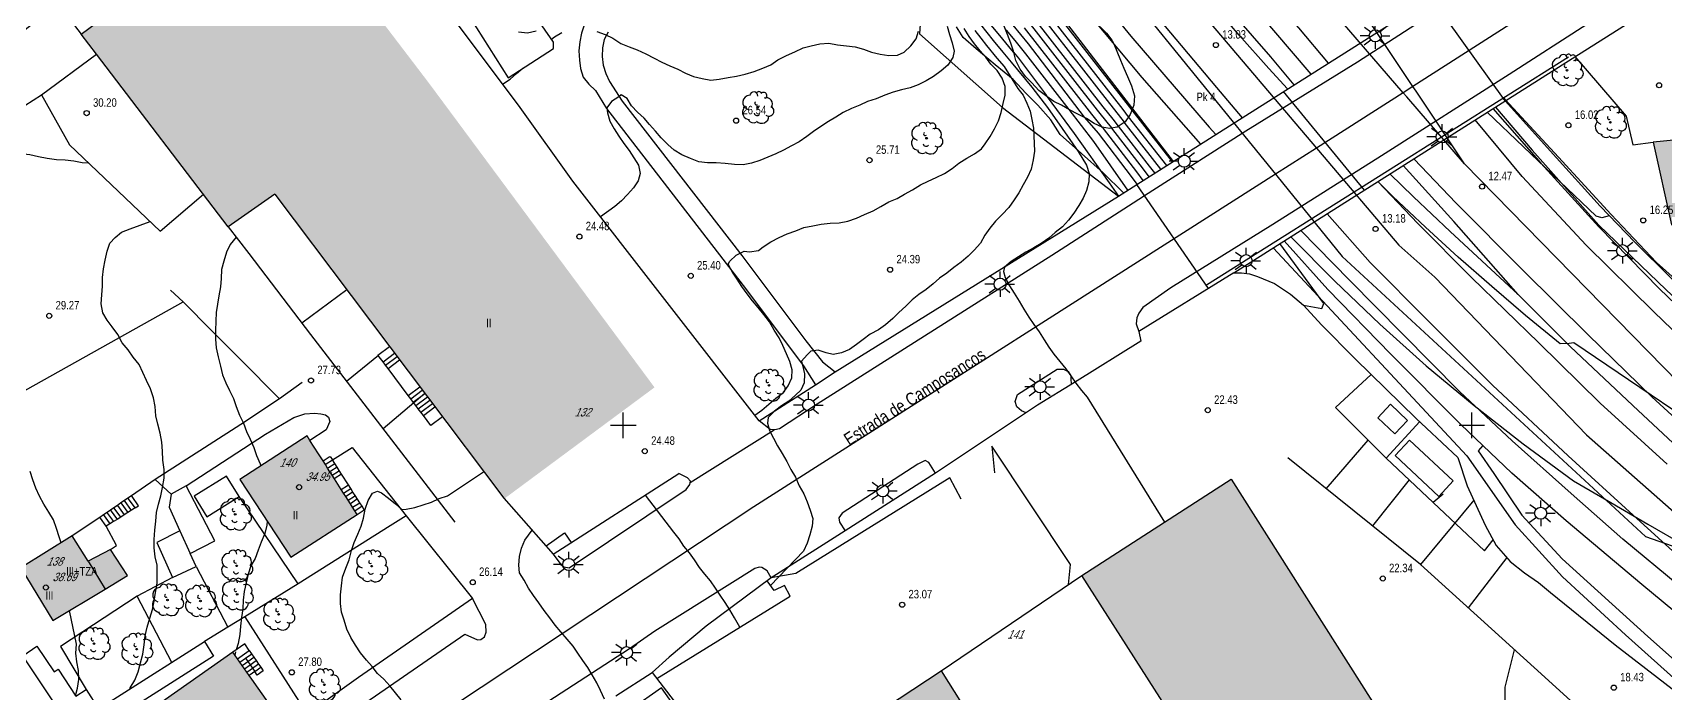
# Model space of a CAD drawing. Header units: millimetres. Extents: x 0 to 759000, y 0 to 594000.
# Drawn here: x 191837 to 384265, y 360390 to 438301 of the extents above; entities that cross this region are included whole.
import ezdxf

# ---------------------------------------------------------------- set-up
doc = ezdxf.new("R2010")
doc.units = ezdxf.units.MM
doc.header["$LTSCALE"] = 0.05
doc.layers.get('0').update_dxf_attribs({"color": 250})
doc.styles.get("Standard").update_dxf_attribs({"font": 'arial.ttf'})

# ---------------------------------------------------------------- blocks, each defined once
blk = doc.blocks.new('COTAP')
at = {"color": 0}
blk.add_circle((0, 0), 0.3, dxfattribs=at)
blk = doc.blocks.new('FAROLA')
at = {"color": 0}
for p, q in [((-0.71, 0), (-1.79, 0)), ((-1.26, 1.02), (-0.51, 0.49)), ((0, 0.71), (0, 1.51)), ((1.21, 0.98), (0.55, 0.45)), ((0.71, 0), (1.71, 0)), ((-1.3, -1.04), (-0.51, -0.48)), ((0, -0.71), (0, -1.51)), ((1.17, -1.04), (0.51, -0.49))]:
    blk.add_line(p, q, dxfattribs=at)
blk.add_circle((0, 0), 0.71, dxfattribs=at)
blk = doc.blocks.new('ARBOL')
at = {"color": 0}
blk.add_circle((0, 0), 0.0939, dxfattribs=at)
for centre, radius, start, end in [((-0.9, 0.61), 0.852, 92.28, 254.58), ((-0.45, 1.37), 0.48, 359.2878, 173.6078), ((-0.15, 0.51), 0.192, 119.14, 310.56), ((0.16, 1.55), 0.336, 23.1565, 160.4665), ((0.7, 1.41), 0.384, 301.578, 139.328), ((1.05, 0.46), 0.708, 319.8556, 114.7656), ((1.31, -0.4), 0.612, 235.5275, 62.0275), ((-0.89, -0.54), 0.888, 142.64, 266.54), ((-0.48, -1.08), 0.72, 213.78, 295.32), ((-0.06, -0.61), 0.336, 189.64, 323.88), ((0.48, -1), 0.852, 224.67, 0.24)]:
    blk.add_arc(centre, radius, start, end, dxfattribs=at)

msp = doc.modelspace()

# ---------------------------------------------------------------- hatches: boundary and pattern name
at = {"true_color": 0xf27172}
msp.add_hatch(color=11, dxfattribs=at).paths.add_polyline_path([(197611, 438039), (214882, 415410), (220385, 419265), (234282, 400765), (234879, 399970), (237264, 396814), (237612, 396350), (237862, 396019), (238163, 395624), (238452, 395219), (238802, 394765), (239252, 394170), (239946, 393245), (247391, 383319), (265131, 396469), (238528, 432372), (220951, 455439)])
at = {"true_color": 0xafafaf}
for points in [[(388072, 429130), (388472, 425920), (382812, 425380), (384992, 415620), (393792, 416670), (391092, 429540)], [(226062, 387790), (226332, 387370), (226602, 386950), (226862, 386530), (227132, 386110), (227402, 385690), (228212, 384430), (228472, 384010), (228742, 383590), (229012, 383170), (229282, 382750), (229552, 382330), (229822, 381910), (230082, 381490), (222272, 376450), (216252, 385590), (224182, 390740), (224522, 390210), (225522, 388640)], [(404922, 310140), (411652, 299560), (394722, 288830), (389892, 296650), (387002, 295020), (387712, 299250), (382182, 295700), (376632, 304480), (376392, 304840), (373812, 308750), (362412, 301370), (355202, 312240), (353432, 314910), (315512, 374300), (333092, 385640), (355202, 350800), (370802, 326230), (376832, 330100), (387982, 337250), (405472, 310490)], [(196502, 378970), (190432, 375190), (194202, 368970), (200392, 372690), (203032, 374280), (201022, 377360), (198362, 375970)], [(215432, 365240), (203522, 356870), (207732, 350890), (215142, 356100), (219642, 359260), (217662, 362080), (217362, 362500), (217082, 362890), (216812, 363280), (216532, 363680), (216262, 364070), (215982, 364460)], [(298912, 363060), (319682, 329980), (303162, 319860), (282452, 352190)]]:
    msp.add_hatch(color=253, dxfattribs=at).paths.add_polyline_path(points, flags=0)

# ---------------------------------------------------------------- linework, layer by layer
msp.add_line((220392, 419270), (247352, 383390))
at = {"flags": 128}
for points in [[(216489, 577000), (216572, 576760), (219962, 569320), (224942, 558820), (232062, 543810), (241402, 525350), (251172, 507820), (262072, 487720), (276842, 469050), (296712, 443250), (296362, 438170), (306162, 429480), (319822, 419030)], [(225167, 577000), (225272, 576760), (225962, 575170), (231872, 562510), (233762, 558820), (237402, 551720), (242852, 541310), (249022, 530900), (255842, 520030), (270962, 498860), (281852, 484180), (294262, 465840), (307482, 447500), (318292, 433460), (326272, 423120)], [(228065, 577000), (228172, 576760), (232422, 567180), (236412, 558820), (238682, 554060), (245892, 540380), (252272, 529940), (256332, 523590), (261672, 515510), (267312, 507340), (272952, 499490), (280372, 489020), (287512, 479060), (296612, 466700), (304682, 455610), (315292, 441700), (322582, 433010), (329482, 425160)], [(230686, 577000), (230792, 576760), (235142, 566810), (238912, 558820), (239502, 557550), (245522, 546400), (251252, 536500), (257252, 526570), (264192, 516260), (272842, 503360), (283452, 488400), (295122, 472250), (305512, 458060), (313562, 447340), (321272, 437880), (330482, 427170), (331272, 426300)], [(250685, 577000), (250782, 576760), (251472, 575060), (257452, 561360), (258632, 558820), (263012, 549400), (268562, 538070), (274372, 527540), (281062, 515340), (287902, 503790), (294732, 492930), (302222, 481570), (309982, 470670), (317622, 460130), (324842, 450780), (330952, 443220), (337742, 435440), (340492, 432150)], [(253503, 577000), (253602, 576760), (255902, 571150), (261142, 558820), (262622, 555340), (267532, 545430), (272262, 535920), (277332, 526510), (284462, 514060), (292022, 501320), (300022, 488750), (307722, 477690), (316582, 465250), (324422, 454910), (330802, 447040), (338092, 438540), (342492, 433420)], [(255735, 577000), (255842, 576760), (261062, 564990), (263902, 558820), (267022, 552020), (273102, 539370), (280122, 526230), (288282, 512510), (297022, 497990), (306822, 483100), (315772, 470470), (324732, 458540), (333672, 447260), (341012, 438880), (344512, 434700)], [(305672, 463930), (315112, 451540), (323842, 440740), (331362, 431840), (334392, 428270)], [(220262, 455020), (217472, 458680), (194822, 441690), (191292, 438910), (189102, 437180), (184102, 435750), (188932, 428450), (192892, 430960), (199372, 435770), (197572, 438110)], [(369852, 450780), (370122, 448910), (359052, 441980), (347982, 434820), (334812, 426680), (323872, 419680), (311962, 412010), (284312, 394480), (279872, 391570), (279292, 391460), (278762, 391520), (277472, 392510), (284102, 396790), (286422, 398290), (319822, 419030)], [(319822, 419030), (321962, 420390), (364782, 447560)], [(241892, 442440), (247882, 432980), (253212, 436440), (253232, 437180), (246882, 446350)], [(194822, 441690), (197572, 438110)], [(197572, 438110), (203152, 442270)], [(277472, 392510), (255502, 420770), (249282, 429460), (240372, 441380)], [(373272, 435260), (382552, 441100), (381892, 441870), (381062, 442340), (380082, 442330), (375002, 439280), (365862, 433360), (350822, 423770), (338012, 415690), (325972, 408190), (322672, 405890), (322212, 405230), (321982, 404690), (321902, 403960), (322192, 403070)], [(256862, 439290), (256522, 438240), (256322, 437210), (256222, 436140), (256302, 435070), (256392, 434060), (256722, 433060), (257382, 432210), (258172, 431460), (259472, 429370), (275572, 408480), (282682, 399020), (284102, 396790)], [(320402, 419400), (318022, 421780), (315452, 424050), (312942, 426300), (311842, 428010), (310302, 429750), (308892, 431170), (307402, 432770), (305292, 434500), (303042, 436380), (301512, 437720), (300722, 438980)], [(317672, 439000), (318382, 438220), (319012, 437430), (319262, 436990), (320042, 435060), (320452, 434100), (320892, 433110), (321352, 432010), (321692, 430840), (321632, 429740), (321202, 428630), (320582, 427800), (319652, 427170), (318752, 426980), (317872, 427140), (316952, 427590), (316042, 428190), (315032, 428670), (314042, 429180), (313092, 429730), (312192, 430190), (311352, 430780), (310412, 431470), (309592, 432380), (308872, 433130), (308222, 434010), (307712, 435030), (307422, 436100), (307122, 437060), (306742, 438100), (306342, 439080)], [(251162, 438460), (250172, 438240), (249102, 438350)], [(259672, 438340), (259182, 437510), (259002, 436490), (258972, 435470), (259072, 434450), (259392, 433480), (259812, 432520), (261302, 430210), (275432, 412030), (282982, 401940), (284922, 399490), (286422, 398290)], [(220392, 419270), (214882, 415410), (199372, 435770)], [(330202, 408550), (372852, 435450)], [(333422, 409980), (373272, 435260)], [(373612, 435470), (379652, 428440), (380422, 425090), (382812, 425380)], [(192892, 430960), (196172, 425070), (206862, 414900), (211962, 419240)], [(363952, 429340), (369592, 422890), (376442, 415400), (383582, 408100), (390392, 401550), (396922, 395770), (403062, 390230), (411832, 382730), (419782, 376430), (426632, 371150), (431622, 367620), (436192, 365250)], [(364242, 429530), (368552, 424430), (376422, 415580), (384372, 407970), (392542, 400320), (402442, 391900), (412752, 383510), (421752, 376380), (431782, 369130), (438032, 364700), (442972, 361090)], [(446442, 361530), (440022, 365980), (431282, 372330), (422622, 378430), (415612, 383750), (409372, 388830), (402962, 394190), (396502, 399620), (390202, 404960), (383232, 411190), (377892, 416870), (371692, 423620), (365372, 430420), (365212, 430640)], [(365392, 430260), (371432, 423520), (376572, 417840), (380652, 413590), (384912, 409390), (388412, 406010), (393912, 401260), (399402, 396440), (405512, 391280), (411782, 385940), (416902, 381750), (422932, 376980), (427872, 373090), (434242, 368650), (441802, 363480)], [(388072, 429130), (388472, 425920), (382812, 425380), (384992, 415620), (393792, 416670), (391092, 429540), (388072, 429130)], [(392542, 396120), (382922, 405390), (374952, 413250), (367392, 421340), (361832, 428000)], [(354632, 423430), (359622, 418200), (367472, 410280), (375132, 402720), (382692, 395370), (389762, 388870)], [(351802, 421640), (354592, 418950), (358922, 414840), (366932, 407420)], [(366932, 407420), (359352, 416050), (353352, 422620)], [(384492, 387410), (376592, 394620), (369352, 401720), (361422, 409420), (355102, 415800), (350382, 420740)], [(344412, 416950), (349492, 411180), (356332, 404260), (363912, 396740), (372812, 388410), (380492, 381410), (388902, 373730), (398172, 366080), (406502, 359300), (413212, 354160), (419402, 349590)], [(214882, 415410), (217302, 412240), (224572, 402700), (241602, 380570)], [(362757, 389634), (360172, 392100), (351892, 400380), (344482, 408020), (339342, 413740)], [(385892, 373060), (379242, 378590), (373152, 383950), (366222, 390160), (360002, 395970), (353272, 402790), (347052, 409110), (341302, 414980)], [(338042, 412910), (360852, 388400), (366552, 380260), (372142, 374120), (379582, 367290), (388642, 359140), (388642, 358160)], [(333422, 409980), (322192, 403070), (322442, 401910), (314612, 397060), (310272, 394370), (298252, 386360), (287582, 379560), (279522, 374400), (278892, 374000)], [(333422, 409980), (334302, 409980), (335272, 409840), (336182, 409550), (338182, 408710), (340092, 407470), (341602, 406160), (343742, 403830), (347712, 399820), (354912, 392810), (356102, 391680), (359812, 388200), (360922, 384880), (363042, 380240), (364332, 377830), (365992, 375940), (367682, 374620), (369322, 373460), (370732, 372290), (378332, 366130), (385592, 360530)], [(182282, 391290), (182382, 391350), (209572, 406560)], [(209572, 406560), (208072, 407920)], [(212952, 403150), (209572, 406560)], [(544252, 294400), (542692, 294900), (537822, 297060), (533622, 298960), (527052, 301660), (517492, 305540), (506972, 309920), (499022, 313410), (492292, 316730), (484272, 320610), (477982, 323740), (468582, 329100), (459572, 334360), (451712, 339160), (443752, 344340), (435992, 349550), (427182, 355630), (418012, 362270), (408042, 370270), (398492, 378110), (389822, 385570), (381052, 393740), (373072, 401260), (366932, 407420)], [(216282, 399780), (212952, 403150)], [(233132, 399490), (232532, 400280), (233892, 401300)], [(233132, 399490), (234492, 400510)], [(220912, 395110), (216282, 399780)], [(233432, 399090), (233132, 399490)], [(233432, 399090), (234792, 400110)], [(233722, 398690), (233432, 399090)], [(233722, 398690), (235082, 399710)], [(236102, 395530), (233722, 398690)], [(308922, 393470), (308392, 393720), (307842, 394170), (307652, 394810), (307892, 395650), (312602, 398600), (313322, 398610), (313892, 398360), (314192, 397820), (314202, 397460), (314242, 396830)], [(223602, 397040), (220912, 395110)], [(236102, 395530), (237462, 396550)], [(351372, 388130), (345372, 394080), (349592, 397990)], [(220912, 395110), (216372, 392080), (206262, 385600), (203482, 383690), (203072, 383410), (202662, 383130), (202242, 382840), (201832, 382560), (201422, 382280), (201012, 381990), (200602, 381710), (200192, 381430), (199772, 381140), (196502, 378970)], [(236402, 395130), (236102, 395530)], [(236402, 395130), (237762, 396150)], [(236702, 394730), (236402, 395130)], [(236702, 394730), (238062, 395760)], [(237002, 394340), (236702, 394730)], [(237002, 394340), (238362, 395360)], [(237292, 393940), (238652, 394960)], [(237592, 393550), (238952, 394570)], [(351882, 394480), (353892, 392570), (352402, 390990), (350382, 392890), (351882, 394480)], [(209912, 384860), (219262, 390940), (222602, 392910), (223912, 393360), (225042, 393430), (225802, 393360), (226332, 393230), (226712, 392940), (226852, 392460), (226412, 391460), (224522, 390210)], [(237292, 393940), (237002, 394340)], [(237592, 393550), (237292, 393940)], [(237892, 393150), (237592, 393550)], [(237892, 393150), (239252, 394170)], [(240142, 392980), (238782, 391960), (237892, 393150)], [(224522, 390210), (224182, 390740), (216252, 385590), (222272, 376450), (230082, 381490), (229822, 381910), (229552, 382330), (229282, 382750), (229012, 383170), (228742, 383590), (228472, 384010), (228212, 384430), (227402, 385690), (227132, 386110), (226862, 386530), (226602, 386950), (226332, 387370), (226062, 387790)], [(269332, 385240), (279232, 391470)], [(358082, 383870), (356912, 382900), (351372, 388130), (355312, 392430)], [(226062, 387790), (225522, 388640), (224522, 390210)], [(227172, 387910), (229482, 389400), (235852, 381310)], [(313902, 373210), (314142, 375600), (304902, 389540), (305192, 386400)], [(354122, 390260), (359262, 385450), (357552, 383620), (352412, 388430), (354122, 390260)], [(362757, 389634), (362212, 388980), (364062, 386310), (367332, 381420), (372102, 376250), (382182, 367080), (392762, 357690), (399962, 352060), (409592, 345390), (418392, 339260), (426432, 334320), (438692, 328850), (454032, 321120), (475522, 308230), (488802, 301510)], [(540342, 283800), (529732, 287550), (518292, 291680), (512862, 294080), (502202, 298580), (491782, 303320), (481722, 308380), (473402, 312570), (470192, 314370), (458862, 320580), (446962, 327350), (436532, 333270), (429752, 337020), (422062, 340780), (423032, 342180), (416072, 346640), (409232, 351510), (399192, 358970), (390172, 366040), (381512, 373240), (372562, 380720), (366192, 386360), (362757, 389634)], [(226062, 387790), (226802, 388270), (226902, 388330), (227172, 387910)], [(226332, 387370), (226432, 387440), (227172, 387910)], [(226602, 386950), (226702, 387020), (227442, 387490)], [(227712, 387070), (226972, 386600), (226862, 386530)], [(227442, 387490), (227172, 387910)], [(227712, 387070), (227442, 387490)], [(227972, 386650), (227712, 387070)], [(298252, 386360), (297472, 387620), (297012, 387840), (296172, 387410), (287242, 381620), (286852, 381100), (286912, 380590), (287582, 379560)], [(389652, 341910), (378782, 353990), (374822, 357990), (368792, 363450), (355392, 375590), (339762, 388160)], [(208152, 383870), (206262, 385600)], [(209192, 379550), (206482, 378190), (208302, 374060), (211122, 375330), (210412, 376880), (213292, 378390), (209912, 384860), (208152, 383870), (207912, 382350), (209192, 379550)], [(212372, 381210), (216192, 383600), (214692, 386020), (210862, 383630), (212372, 381210)], [(227132, 386110), (227872, 386590), (227972, 386650)], [(228242, 386230), (227502, 385760), (227402, 385690)], [(228242, 386230), (227972, 386650)], [(228212, 384430), (228952, 384910), (229052, 384970)], [(229052, 384970), (228242, 386230)], [(229322, 384550), (229052, 384970)], [(247352, 383390), (253202, 376800), (268012, 386300)], [(253202, 376800), (254072, 375590), (254452, 375320), (255082, 375190), (268862, 384420), (269302, 385030), (269362, 385420), (269032, 385790), (268012, 386300)], [(301252, 383290), (299922, 385800), (281802, 374510), (278892, 374000), (271212, 368320), (266852, 364660), (264852, 362860)], [(404922, 310140), (411652, 299560), (394722, 288830), (389892, 296650), (387002, 295020), (387712, 299250), (382182, 295700), (376632, 304480), (376392, 304840), (373812, 308750), (362412, 301370), (355202, 312240), (353432, 314910), (315512, 374300), (333092, 385640), (355202, 350800), (370802, 326230), (376832, 330100), (387982, 337250), (405472, 310490), (404922, 310140)], [(203472, 381980), (203402, 382080), (202732, 383030), (202662, 383130)], [(203902, 382250), (203142, 383310), (203072, 383410)], [(203902, 382250), (204322, 382520), (203552, 383590), (203482, 383690)], [(223142, 373310), (216192, 383600)], [(228472, 384010), (229322, 384550)], [(229582, 384130), (229482, 384070), (228842, 383650), (228742, 383590)], [(229012, 383170), (229752, 383650), (229852, 383710)], [(230122, 383290), (230022, 383230), (229282, 382750)], [(229582, 384130), (229322, 384550)], [(229852, 383710), (229582, 384130)], [(230122, 383290), (229852, 383710)], [(230392, 382870), (230122, 383290)], [(200942, 380380), (200512, 380110), (199852, 381040), (199772, 381140)], [(200192, 381430), (200262, 381330), (200872, 380480), (200942, 380380)], [(200602, 381710), (200672, 381610), (201362, 380640)], [(201012, 381990), (201082, 381890), (201712, 381010), (201782, 380910)], [(202212, 381180), (202132, 381280), (201422, 382280)], [(202212, 381180), (201782, 380910)], [(201832, 382560), (202632, 381450)], [(202632, 381450), (202212, 381180)], [(202242, 382840), (203052, 381720)], [(203052, 381720), (202632, 381450)], [(203472, 381980), (203052, 381720)], [(203902, 382250), (203472, 381980)], [(235852, 381310), (233992, 380140), (223142, 373310)], [(235852, 381310), (243692, 371590), (230232, 362270), (224192, 357930)], [(229552, 382330), (230392, 382870)], [(230662, 382450), (229922, 381970), (229822, 381910)], [(230082, 381490), (230922, 382030), (230662, 382450)], [(230662, 382450), (230392, 382870)], [(356912, 382900), (362952, 377200), (363982, 378490)], [(201022, 377360), (201722, 377830), (200512, 380110)], [(201362, 380640), (200942, 380380)], [(201782, 380910), (201362, 380640)], [(209192, 379550), (210412, 376880)], [(252342, 377770), (254502, 379320), (255322, 378160)], [(196502, 378970), (190432, 375190), (194202, 368970), (200392, 372690), (203032, 374280), (201022, 377360), (198362, 375970), (196502, 378970)], [(198362, 375970), (200392, 372690)], [(278892, 374000), (278392, 374850), (277772, 375240), (277452, 375260), (276952, 375100), (265152, 367740), (262162, 365640), (246752, 355630), (245752, 356150), (245102, 356300), (244262, 356020), (243672, 355460), (243402, 354870), (243552, 353450), (232182, 345540), (220902, 337510), (208362, 328030), (207792, 327490), (207582, 326820), (208092, 325090), (208782, 324200)], [(211122, 375330), (214822, 368190)], [(208302, 374060), (204172, 371840), (195112, 365920), (198132, 360850), (199592, 358560), (201842, 359990)], [(265412, 362130), (281112, 371870), (280452, 373110), (279242, 372530), (278412, 373650)], [(298912, 363060), (315512, 374300)], [(208222, 364040), (204172, 371840)], [(223142, 373310), (216842, 369430)], [(216952, 352720), (217042, 352630), (218012, 351570), (218832, 351190), (219432, 351240), (242792, 367370), (244282, 366700), (244672, 366750), (245072, 367040), (245302, 367620), (245232, 368510), (243692, 371590)], [(216842, 369430), (214822, 368190), (212072, 366490)], [(216842, 369430), (224192, 357930)], [(201842, 359990), (212072, 366490), (213152, 364790), (200112, 356480), (198932, 358140), (196242, 356430), (190672, 364830), (192332, 365940), (194362, 362910), (194842, 363230), (196912, 360070), (198132, 360850)], [(217372, 365440), (216832, 366230), (215432, 365240)], [(215432, 365240), (203522, 356870), (207732, 350890), (215142, 356100), (219642, 359260), (217662, 362080), (217362, 362500), (217082, 362890), (216812, 363280), (216532, 363680), (216262, 364070), (215982, 364460), (215432, 365240)], [(215982, 364460), (217372, 365440)], [(216262, 364070), (216942, 364550)], [(216532, 363680), (216632, 363750), (217212, 364150)], [(216812, 363280), (217482, 363760)], [(216942, 364550), (217542, 364970), (217642, 365040)], [(216942, 364550), (217212, 364150)], [(217212, 364150), (217912, 364640)], [(217212, 364150), (217482, 363760)], [(217372, 365440), (217642, 365040)], [(217482, 363760), (218182, 364250)], [(217482, 363760), (217752, 363360)], [(217642, 365040), (217912, 364640)], [(217752, 363360), (218352, 363780), (218452, 363850)], [(217912, 364640), (218182, 364250)], [(218182, 364250), (218452, 363850)], [(218452, 363850), (218722, 363460)], [(217082, 362890), (217182, 362960), (217752, 363360)], [(218022, 362970), (217462, 362570), (217362, 362500)], [(217752, 363360), (218022, 362970)], [(218022, 362970), (218722, 363460)], [(218722, 363460), (218992, 363060), (218302, 362550), (218022, 362970)], [(260562, 360110), (264852, 362860), (284922, 336680), (299942, 312150), (300062, 311020), (302452, 306280), (302892, 305050), (302982, 303830), (302942, 302460), (302842, 301280), (302702, 300160), (302562, 299130), (302262, 298010), (299842, 291570)], [(298912, 363060), (319682, 329980), (303162, 319860), (282452, 352190), (298912, 363060)], [(262382, 358530), (267152, 351730), (270742, 354250), (265962, 361050), (262382, 358530)]]:
    msp.add_lwpolyline(points, dxfattribs=at)
for points, elevation in [([(321012, 428380), (320362, 429220), (307032, 446320), (306342, 447140), (305782, 448020), (292162, 466730), (291572, 467600), (290922, 468460), (274892, 490590), (274232, 491450), (273612, 492330), (262672, 508680), (262062, 509540), (261472, 510450), (246002, 534630), (245432, 535530), (244932, 536480), (235892, 552900), (235402, 553810), (234922, 554770), (227552, 570740), (227082, 571720), (226652, 572690), (224815, 577000)], 15000), ([(321412, 429160), (306612, 448180), (291992, 468260), (274522, 492270), (262692, 510030), (245792, 536460), (245072, 537760)], 14000), ([(280082, 479910), (286232, 471420), (287012, 470250), (287702, 469060), (288572, 467910), (289472, 466770), (290302, 465630), (291092, 464510), (291872, 463340), (292672, 462140), (301032, 450590), (301932, 449460), (302772, 448290), (303552, 447110), (304342, 445940), (305002, 444740), (305872, 443640), (306792, 442570), (307442, 441800), (308312, 440720), (317312, 429150), (318612, 427550), (319012, 427030)], 18000), ([(307452, 435990), (306882, 436680), (305812, 437980), (305002, 438950), (304192, 439960), (303222, 441390), (302612, 442870), (302142, 444000), (301342, 445490), (300642, 446550), (299952, 447560), (299182, 448590), (298082, 449920), (297392, 450690)], 22000), ([(307462, 444450), (318752, 429960), (319782, 428660), (320492, 427740)], 16000), ([(319832, 427290), (319192, 428110), (318002, 429540), (307882, 442590)], 17000), ([(304882, 442110), (305502, 441370), (306442, 440270), (307352, 439190), (308282, 438080), (309162, 436990), (309692, 436300), (315782, 428350), (315832, 428290)], 20000), ([(339742, 431670), (337522, 434090), (334032, 438010), (330602, 442000)], 13000), ([(365392, 430260), (356752, 442360)], 20000), ([(299612, 439070), (299902, 438100), (300202, 437110), (300442, 436120), (300272, 435380), (299682, 434460), (298902, 433790), (298002, 433110), (297132, 432600), (296192, 432150), (295252, 431810), (294252, 431540), (293272, 431290), (292272, 430910), (291252, 430510), (290232, 430180), (289322, 429750), (288352, 429360), (287382, 428900), (286482, 428350), (285632, 427820), (284712, 427240), (283862, 426650), (283062, 426050), (282182, 425440), (281272, 424940), (280342, 424460), (279422, 424020), (278482, 423610), (277542, 423220), (276572, 422920), (275562, 422720), (274552, 422750), (273462, 422870), (272402, 422940), (271392, 422950), (270362, 423080), (269352, 423460), (268362, 423880), (267452, 424440), (266692, 425100), (265932, 425890), (265232, 426700), (264552, 427460), (263892, 428230), (263132, 428910), (262412, 429670), (261892, 430530), (261212, 430950), (260912, 430720), (260042, 430170), (259522, 429440), (259572, 428850), (259852, 427880), (260392, 426950), (260922, 426090), (261522, 425230), (262122, 424390), (262682, 423540), (263232, 422680), (263422, 421690), (263212, 420810), (262662, 420010), (261962, 419220), (261232, 418470), (260462, 417780), (258762, 416580)], 26000), ([(276952, 393180), (277792, 393790), (278592, 394510), (279422, 395180), (280282, 395820), (280892, 396650), (281322, 397590), (281372, 398550), (281082, 399510), (280682, 400440), (280252, 401420), (279802, 402330), (279232, 403220), (278662, 404180), (278002, 405070), (277332, 405890), (276672, 406660), (276062, 407520), (275432, 408360), (274882, 409230), (274302, 410070), (273822, 410990), (274022, 411360), (274772, 412080), (275692, 412540), (276332, 412460), (277382, 412610), (277922, 413050), (278832, 413630), (279832, 414130), (280772, 414560), (281772, 414940), (282722, 415320), (283792, 415530), (284772, 415730), (285842, 415850), (286882, 415890), (287922, 416080), (288932, 416420), (289862, 416850), (290892, 417280), (291822, 417790), (292762, 418340), (293712, 418760), (294592, 419240), (295532, 419770), (296462, 420350), (297382, 420800), (298322, 421220), (299312, 421690), (300202, 422290), (301012, 422920), (301922, 423510), (302852, 424020), (303672, 424610), (304092, 425170), (304682, 426040), (305212, 426940), (305672, 427920), (305982, 428880), (306212, 429940), (306442, 430940), (306452, 431950), (306102, 432920), (305502, 433820), (304782, 434590), (304162, 435400), (303492, 436170), (302852, 436980), (302232, 437850), (301612, 438790)], 25000), ([(303542, 439260), (304292, 438300), (305032, 437380), (306182, 435990), (307182, 434810), (309612, 431870), (311462, 429470), (313192, 427000), (315042, 424270), (316032, 422660), (316342, 421700), (316312, 420700), (316032, 419690), (315662, 418770), (315132, 417910), (314562, 417030), (313902, 416190), (313202, 415400), (312362, 414740), (311602, 414070), (310702, 413450), (309832, 412940), (308902, 412400), (308012, 411880), (307152, 411300), (306362, 410660), (306242, 410120), (306472, 409430), (306972, 408450), (307522, 407570), (308122, 406650), (308652, 405680), (309252, 404750), (309822, 403890), (310472, 403010), (311072, 402070), (311622, 401210), (312212, 400400), (312902, 399530), (313602, 398660), (314212, 397820), (314802, 396950), (315442, 396120), (316122, 395310), (325222, 380560)], 23000), ([(317912, 427130), (316652, 428670), (308732, 438860)], 19000), ([(252992, 437530), (253322, 437810), (254202, 438330)], 27000), ([(258342, 438420), (259312, 438080), (260232, 437630), (261142, 437010), (262132, 436620), (263082, 436260), (264112, 435800), (265072, 435310), (266002, 434810), (266932, 434380), (267872, 433990), (268762, 433510), (269722, 433140), (270732, 432890), (271752, 432710), (272752, 432820), (273792, 433000), (274792, 433160), (275822, 433410), (276872, 433710), (277882, 434100), (278832, 434520), (279682, 435110), (280682, 435610), (281682, 436040), (282632, 436490), (283602, 436750), (284632, 437000), (285662, 437070), (286702, 436870), (287772, 436760), (288782, 436630), (289772, 436360), (290712, 436000), (291722, 435770), (292752, 435620), (293752, 435640), (294562, 436000), (295332, 436730), (295972, 437570), (296242, 438490)], 27000), ([(302882, 438550), (303572, 437640), (304262, 436770), (305482, 435290), (306342, 434320), (307942, 431700), (308572, 430920), (309012, 430000), (309412, 429060), (309582, 428060), (309812, 427040), (309902, 424310), (309762, 423310), (309512, 422220), (309092, 421240), (308582, 420360), (308062, 419420), (307512, 418570), (306872, 417680), (306102, 416860), (305332, 416080), (304632, 415260), (304042, 414420), (303532, 413470), (302802, 412650), (302092, 411930), (301282, 411220), (300402, 410600), (299592, 409950), (298722, 409350), (297962, 408680), (297152, 408010), (296272, 407420), (295492, 406780), (294742, 406060), (293942, 405300), (293202, 404580), (292372, 403850), (291512, 403260), (290562, 402760), (289732, 402130), (288922, 401520), (288112, 400920), (287162, 400550), (286172, 400360), (285372, 400540), (284402, 400850), (283552, 400730), (283112, 400320), (282452, 399550), (282562, 399090), (282792, 398050), (282762, 397020), (282392, 396160), (281762, 395560), (280962, 394860), (280102, 394280), (279272, 393680), (278522, 392910), (278432, 392250), (278662, 391390), (279172, 390480), (279642, 389560), (280162, 388690), (280712, 387730), (281212, 386770), (281752, 385890), (282192, 384860), (282712, 383910), (283112, 382960), (283492, 381980), (283802, 381020), (283712, 380120), (283442, 379090), (283122, 378110), (282692, 377140), (278802, 373120)], 24000), ([(306502, 438680), (306582, 438590), (307582, 437380), (308852, 435800), (313962, 429230)], 21000), ([(307452, 435990), (308012, 435310), (311192, 431040), (311412, 430740)], 22000), ([(247222, 432210), (248122, 432810), (248872, 433490), (249622, 434110)], 27000), ([(348792, 419730), (339242, 431350)], 21000), ([(311412, 430740), (314592, 426410), (318732, 420590), (319822, 419030)], 22000), ([(313962, 429230), (316882, 425470), (320892, 419710)], 21000), ([(326162, 423050), (321412, 429160)], 14000), ([(322032, 420440), (321352, 421330), (317452, 426430), (315832, 428290)], 20000), ([(324112, 421750), (323482, 422560), (319832, 427290)], 17000), ([(324802, 422190), (324102, 423100), (320492, 427740)], 16000), ([(325492, 422630), (321012, 428380)], 15000), ([(377652, 416710), (376792, 416450), (376112, 416660), (363262, 428910)], 12000), ([(322722, 420880), (321962, 421880), (318032, 426990), (317912, 427130)], 19000), ([(323422, 421310), (322742, 422200), (319012, 427030)], 18000), ([(182522, 423310), (182562, 423390), (183112, 423730), (184082, 424030), (185192, 424120), (186272, 424230), (187342, 424070), (188372, 424070), (189392, 424100), (190402, 424050), (191502, 423920), (192522, 423680), (193532, 423490), (194632, 423330), (195672, 423290), (196682, 423180), (197662, 422970), (198392, 422960)], 30000), ([(330432, 408140), (321962, 420390)], 22000), ([(441592, 364890), (442692, 362670), (441832, 362230), (432882, 366470), (427802, 368630), (422792, 370930), (417842, 373370), (412962, 375960), (408162, 378680), (403442, 381540), (398802, 384530), (394252, 387650), (373482, 401710), (372942, 401630), (371862, 401590), (367802, 404930), (363802, 408350), (359862, 411830), (355982, 415370), (352162, 418990), (350372, 420730)], 13000), ([(203272, 360900), (203322, 361040), (203882, 361930), (204272, 362920), (204542, 364000), (204822, 365020), (204992, 366120), (205082, 367180), (205342, 368200), (205652, 369260), (205942, 370260), (206152, 371280), (206322, 372300), (206492, 373400), (206522, 374430), (206502, 375490), (206292, 376470), (206162, 377540), (206152, 378550), (206242, 379650), (206352, 380690), (206452, 381700), (206662, 382690), (206962, 383690), (207142, 384680), (207342, 385750), (207332, 386780), (207182, 387890), (207132, 388960), (207062, 390000), (206882, 391060), (206602, 392130), (206362, 393130), (206292, 394200), (206082, 395230), (205722, 396290), (205252, 397270), (204832, 398240), (204372, 399180), (203702, 400050), (203092, 400890), (202372, 401740), (201862, 402710), (201212, 403600), (200612, 404400), (200122, 405280), (199922, 406340), (199972, 407380), (200052, 408390), (200072, 409410), (200192, 410440), (200402, 411460), (200602, 412520), (200952, 413490), (201552, 414140), (202322, 414790), (203332, 415170), (205672, 416030)], 29000), ([(215812, 414190), (215122, 413300), (214682, 412400), (214362, 411350), (214112, 410360), (214062, 409320), (213992, 408310), (213792, 407280), (213632, 406290), (213472, 405290), (213442, 404260), (213402, 403160), (213392, 402160), (213482, 401130), (213702, 400070), (213962, 398980), (214222, 397940), (214612, 397000), (215052, 396100), (215492, 395160), (215812, 394210), (216232, 393200), (216672, 392270), (217052, 391270), (217482, 390360), (217892, 389380), (218232, 388430), (218642, 387470), (218722, 387200)], 28000), ([(340142, 414240), (345292, 409000), (350612, 403930), (356092, 399030), (361732, 394320), (367522, 389800), (373452, 385460), (377822, 382900), (382192, 380350), (386572, 377820)], 14000), ([(341602, 406160), (343762, 405780), (344012, 406360), (338842, 413420)], 14000), ([(228882, 407960), (223552, 404040)], 30000), ([(232582, 400220), (228842, 397150)], 29000), ([(238062, 395760), (236762, 394650), (233142, 391570)], 28000), ([(344282, 384520), (349242, 390240)], 22000), ([(195192, 378150), (194942, 378860), (194632, 379840), (194302, 380860), (193752, 381740), (193172, 382700), (192632, 383650), (192222, 384580), (191872, 385560), (191552, 386550)], 30000), ([(235262, 359640), (234582, 360460), (233922, 361270), (233242, 362080), (232492, 362750), (231852, 363550), (231182, 364320), (230472, 365150), (229892, 366060), (229352, 366970), (228882, 367950), (228562, 369020), (228252, 369970), (228102, 371000), (228102, 372010), (228232, 373060), (228372, 374100), (228742, 375150), (229122, 376140), (229422, 377220), (229732, 378180), (230162, 379150), (230542, 380090), (230842, 381060), (231042, 382120), (231362, 383140), (231902, 383990), (232492, 384220), (232962, 384030), (233772, 383390), (234582, 382730), (235352, 382080), (235872, 382090), (236862, 382300), (237852, 382620), (238832, 382920), (239742, 383350), (240722, 383680), (244992, 386530)], 27000), ([(354082, 385570), (349742, 380140)], 21000), ([(275202, 368200), (274542, 369310), (273992, 370230), (273442, 371120), (272872, 371960), (272302, 372790), (271712, 373650), (271072, 374450), (270442, 375250), (269822, 376140), (269242, 376980), (268602, 377740), (268042, 378620), (267392, 379380), (264072, 383770)], 25000), ([(361702, 383180), (355392, 375590)], 20000), ([(219482, 380690), (219422, 380230), (219182, 379240), (218762, 378210), (218422, 377270), (218072, 376280), (217552, 375420), (217222, 374440), (217002, 373420), (216762, 372400), (216662, 371380), (216592, 370360), (216432, 369350), (216342, 368320), (216262, 367320), (216062, 366270), (215842, 365530)], 28000), ([(259252, 359720), (258782, 360720), (258322, 361630), (257782, 362590), (257272, 363440), (256672, 364280), (256092, 365110), (255522, 365940), (254832, 366790), (254102, 367630), (253422, 368450), (252772, 369310), (252112, 370150), (251512, 371070), (250862, 371930), (250292, 372780), (249752, 373730), (249232, 374600), (249122, 375490), (249212, 376520), (249452, 377500), (249852, 378450), (250692, 379630)], 26000), ([(365582, 376410), (361042, 370470)], 19000), ([(196902, 360080), (197132, 361010), (197292, 362010), (197222, 363090), (197052, 364110), (196922, 365140), (197002, 366200), (196182, 370160)], 30000), ([(215762, 365270), (215682, 364890)], 28000), ([(370312, 339930), (369532, 340970), (368972, 341820), (368342, 342730), (367792, 343710), (367272, 344660), (366722, 345560), (366292, 346470), (366042, 347490), (365802, 348590), (365512, 349670), (365302, 350690), (365162, 351740), (365102, 352740), (365072, 353800), (365192, 354920), (365212, 356000), (365212, 357010), (365312, 358020), (365352, 359040), (365382, 360120), (365392, 361130), (366482, 365540)], 22000)]:
    msp.add_lwpolyline(points, dxfattribs=dict(elevation=elevation))
at = {"ltscale": 0.25, "flags": 128}
for points in [[(233641, 577000), (244415, 552736), (253208, 537326), (275096, 503965), (303275, 464736), (338302, 421602)], [(246870, 577000), (252393, 563750), (266756, 534476), (275637, 517513), (291478, 491352), (313195, 459989), (343150, 424696)], [(353367, 431216), (329215, 459256), (318856, 472996), (298384, 501808), (282124, 530299), (261202, 572768), (259600, 577000)], [(354518, 431950), (342367, 450188), (313442, 490413), (294451, 521117), (274352, 564365), (269939, 577000)], [(377302, 446770), (368352, 440780), (354518, 431950)], [(353367, 431216), (343150, 424696)], [(354518, 431950), (353367, 431216)], [(360606, 422812), (353779, 430738), (353367, 431216)], [(360606, 422812), (354879, 431409), (354518, 431950)], [(343150, 424696), (338302, 421602)], [(343150, 424696), (343397, 424406), (352872, 413242), (357093, 409479), (374978, 390874), (392937, 375046)], [(338302, 421602), (276832, 382370), (225492, 348330), (200682, 329600)], [(338302, 421602), (338467, 421399), (346188, 411891), (381946, 378902), (392937, 375046)], [(560843, 296289), (545802, 301299), (528964, 307426), (505857, 316707), (478215, 330952), (450790, 346708), (420340, 367644), (389460, 393328), (360606, 422812)]]:
    msp.add_lwpolyline(points, dxfattribs=at)
for points in [[(261452, 390500), (261452, 393500)], [(361452, 390500), (361452, 393500)], [(259952, 392000), (262952, 392000)], [(359952, 392000), (362952, 392000)]]:
    msp.add_lwpolyline(points)

# ---------------------------------------------------------------- block references
at = {"xscale": 1000, "yscale": 1000, "zscale": 1000}
for name, p in [('FAROLA', (350082, 437920)), ('COTAP', (331292, 436840, 13030)), ('ARBOL', (372682, 433870)), ('ARBOL', (277282, 429460)), ('COTAP', (383522, 432100, 18910)), ('ARBOL', (377782, 427730)), ('COTAP', (198202, 428810, 30200)), ('COTAP', (274742, 427920, 26540)), ('ARBOL', (297192, 425850)), ('FAROLA', (357962, 426000)), ('COTAP', (372842, 427380, 16020)), ('COTAP', (290472, 423260, 25710)), ('FAROLA', (327562, 423150)), ('COTAP', (362662, 420140, 12470)), ('COTAP', (381662, 416160, 16250)), ('COTAP', (256272, 414250, 24480)), ('COTAP', (350122, 415150, 13180)), ('FAROLA', (379222, 412590)), ('FAROLA', (334852, 411410)), ('COTAP', (269392, 409620, 25400)), ('COTAP', (292892, 410340, 24390)), ('FAROLA', (305852, 408640)), ('COTAP', (193792, 404910, 29270)), ('ARBOL', (278612, 396710)), ('COTAP', (224642, 397280, 27730)), ('FAROLA', (310572, 396530)), ('FAROLA', (283292, 394390)), ('COTAP', (330332, 393780, 22430)), ('COTAP', (263982, 388950, 24480)), ('COTAP', (223242, 384700, 34950)), ('FAROLA', (292022, 384270)), ('ARBOL', (215712, 381500)), ('FAROLA', (369572, 381630)), ('ARBOL', (215882, 375430)), ('ARBOL', (231782, 375390)), ('FAROLA', (255022, 375580)), ('ARBOL', (215942, 372070)), ('COTAP', (243702, 373490, 26140)), ('COTAP', (350952, 373930, 22340)), ('COTAP', (193402, 372870, 38690)), ('ARBOL', (207732, 371400)), ('ARBOL', (211612, 371270)), ('ARBOL', (220822, 369700)), ('COTAP', (294312, 370840, 23070)), ('ARBOL', (199062, 366260)), ('ARBOL', (204102, 365600)), ('FAROLA', (261842, 365190)), ('COTAP', (222382, 362870, 27800)), ('ARBOL', (226202, 361400)), ('COTAP', (378192, 361060, 18430))]:
    msp.add_blockref(name, p, dxfattribs=at)

# ---------------------------------------------------------------- texts
at = {"width": 0.8}
for s, p in [('13.03', (332042, 437590, 13030)), ('Pk 4', (329011, 430222)), ('30.20', (198952, 429560, 30200)), ('26.54', (275492, 428670, 26540)), ('16.02', (373592, 428130, 16020)), ('25.71', (291222, 424010, 25710)), ('12.47', (363412, 420890, 12470)), ('16.25', (382412, 416910, 16250)), ('24.48', (257022, 415000, 24480)), ('13.18', (350872, 415900, 13180)), ('24.39', (293642, 411090, 24390)), ('25.40', (270142, 410370, 25400)), ('29.27', (194542, 405660, 29270)), ('II', (245282, 403560)), ('27.73', (225392, 398030, 27730)), ('22.43', (331082, 394530, 22430)), ('24.48', (264732, 389700, 24480)), ('II', (222512, 380910)), ('26.14', (244452, 374240, 26140)), ('22.34', (351702, 374680, 22340)), ('III', (193342, 371430)), ('23.07', (295062, 371590, 23070)), ('27.80', (223132, 363620, 27800)), ('18.43', (378942, 361810, 18430))]:
    msp.add_text(s, height=1000, dxfattribs=at).set_placement(p)
for s, height, rotation, p in [('Estrada de Camposancos', 1500, 32.54845, (288069, 389541)), ('III+TZA', 1000, 359.99, (195782, 374280))]:
    msp.add_text(s, height=height, rotation=rotation, dxfattribs=at).set_placement(p)
at = {"oblique": 25, "width": 0.8}
for s, p in [('132', (255682, 393040)), ('140', (220902, 387110)), ('34.95', (223992, 385450, 34950)), ('138', (193462, 375450)), ('38.69', (194152, 373620, 38690)), ('141', (306688, 366845))]:
    msp.add_text(s, height=1000, dxfattribs=at).set_placement(p)

doc.saveas('drawing.dxf')
